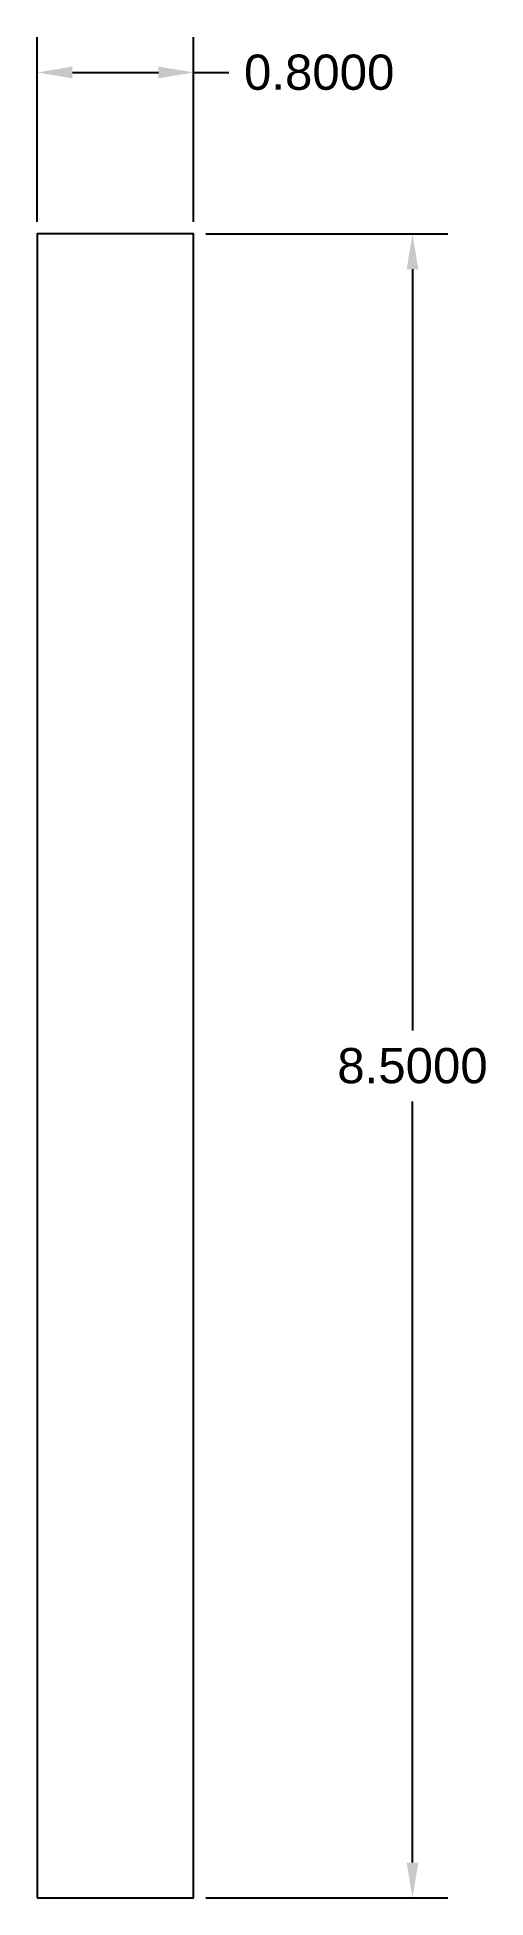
# Model space of a CAD drawing. Header units: inches. Extents: x 0 to 2.29, y 0 to 9.51.
import ezdxf

# ---------------------------------------------------------------- set-up
doc = ezdxf.new("R2010")
doc.units = ezdxf.units.IN
doc.header["$MEASUREMENT"] = 0
doc.styles.get("Standard").update_dxf_attribs({"font": 'Arial'})
doc.dimstyles.get("Standard").update_dxf_attribs({"dimtxt": 0.18, "dimasz": 0.18, "dimexe": 0.18, "dimexo": 0.0625, "dimgap": 0.09, "dimtad": 0, "dimtih": 1, "dimtoh": 1, "dimdec": 4, "dimzin": 0, "dimdsep": 46, "dimtxsty": 'Standard', "dimcen": 0.09, "dimadec": 0, "dimazin": 0, "dimtfac": 1, "dimtdec": 4, "dimtofl": 0, "dimtmove": 0, "dimatfit": 3, "dimfxl": 1, "dimtolj": 1, "dimtzin": 0, "dimarcsym": 0})

# ---------------------------------------------------------------- blocks, each defined once
blk = doc.blocks.new('*D1')
at = {"color": 0, "lineweight": -2, "transparency": 16777216}
for p, q in [((0.8625, 8.5), (2.0991, 8.5)), ((1.9191, 8.32), (1.9191, 4.4312)), ((1.9191, 0.18), (1.9191, 4.0688)), ((0.8625, 0), (2.0991, 0))]:
    blk.add_line(p, q, dxfattribs=at)
at = {"color": 0, "transparency": 16777216}
for points in [[(1.8891, 8.32), (1.9491, 8.32), (1.9191, 8.5)], [(1.8891, 0.18), (1.9491, 0.18), (1.9191, 0)]]:
    blk.add_solid(points, dxfattribs=at)
at = {"layer": 'Defpoints', "color": 0, "transparency": 16777216}
for p in [(0.8, 8.5), (0.8, 0), (1.9191, 0)]:
    blk.add_point(p, dxfattribs=at)
at = {"color": 0, "transparency": 16777216, "insert": (1.9191, 4.25), "char_height": 0.18, "attachment_point": 5}
blk.add_mtext('\\A1;8.5000', dxfattribs=at)
blk = doc.blocks.new('*D2')
at = {"color": 0, "lineweight": -2, "transparency": 16777216}
for p, q in [((0, 8.5625), (0, 9.5051)), ((0.8, 8.5625), (0.8, 9.5051)), ((0.18, 9.3251), (0.62, 9.3251)), ((0.8, 9.3251), (0.98, 9.3251))]:
    blk.add_line(p, q, dxfattribs=at)
at = {"color": 0, "transparency": 16777216}
for points in [[(0.18, 9.3551), (0.18, 9.2951), (0, 9.3251)], [(0.62, 9.3551), (0.62, 9.2951), (0.8, 9.3251)]]:
    blk.add_solid(points, dxfattribs=at)
at = {"layer": 'Defpoints', "color": 0, "transparency": 16777216}
for p in [(0.8, 9.3251), (0, 8.5), (0.8, 8.5)]:
    blk.add_point(p, dxfattribs=at)
at = {"color": 0, "transparency": 16777216, "insert": (1.442, 9.3251), "char_height": 0.18, "attachment_point": 5}
blk.add_mtext('\\A1;0.8000', dxfattribs=at)

msp = doc.modelspace()

# ---------------------------------------------------------------- linework, layer by layer
msp.add_lwpolyline([(0, 0), (0.8, 0), (0.8, 8.5), (0, 8.5)], close=True)

# ---------------------------------------------------------------- dimensions: what is measured, and where the dimension line sits
dim = msp.add_linear_dim(base=(0.8, 9.3251), p1=(0, 8.5), p2=(0.8, 8.5), dimstyle='Standard')
dim.commit()
dim.dimension.update_dxf_attribs({"geometry": '*D2', "text_midpoint": (1.44203, 9.3251)})
dim = msp.add_linear_dim(base=(1.91914, 0), p1=(0.8, 8.5), p2=(0.8, 0), angle=90, dimstyle='Standard')
dim.commit()
dim.dimension.update_dxf_attribs({"geometry": '*D1', "text_midpoint": (1.91914, 4.25)})

doc.saveas('drawing.dxf')
